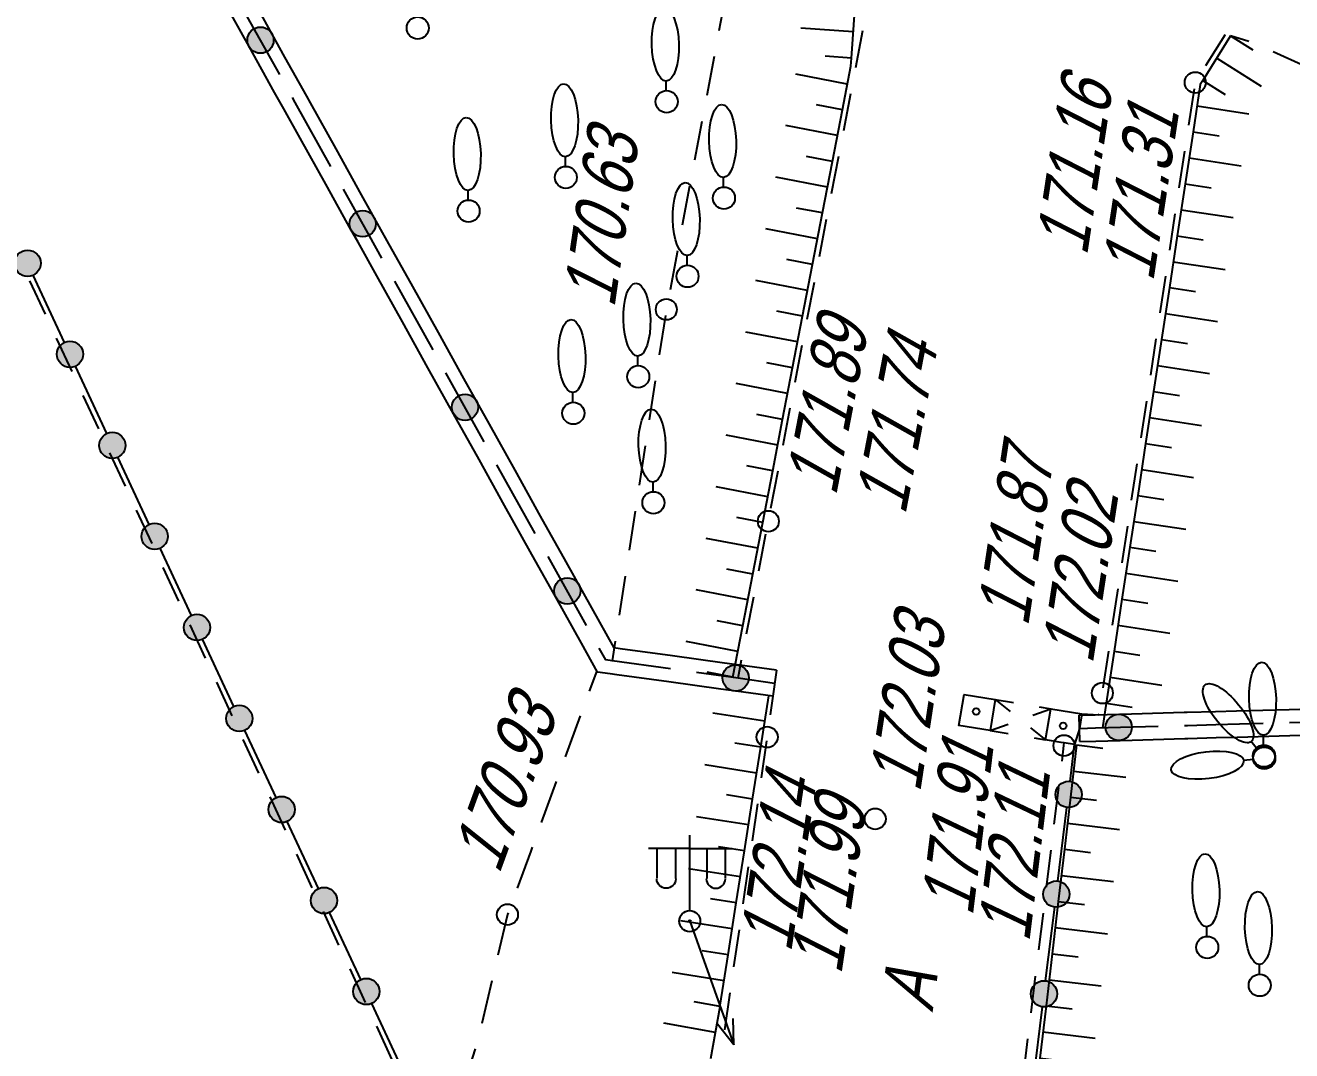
# Model space of a CAD drawing. Header units: metres. Extents: x -584 to -429, y 22748 to 22926.
# Drawn here: x -506.55 to -482.45, y 22865.34 to 22884.86 of the extents above; entities that cross this region are included whole.
import ezdxf

# ---------------------------------------------------------------- set-up
doc = ezdxf.new("R2010")
doc.units = ezdxf.units.M
doc.header["$MEASUREMENT"] = 0
for name, color, linetype, lineweight in [('Внутреннее заполнение', 7, 'Continuous', 25), ('Горизонтали', 7, 'Continuous', 25), ('Граница площадки', 7, 'Continuous', 25), ('Граница улицы', 7, 'Continuous', 25), ('Навесы', 7, 'Continuous', 25), ('Ограды', 7, 'Continuous', 25), ('Отдельно стоящее дерево', 7, 'Continuous', 25), ('Откосы', 7, 'Continuous', 25), ('Фонари', 7, 'Continuous', 25)]:
    doc.layers.add(name, color=color, linetype=linetype, lineweight=lineweight)
doc.styles.add('Style-RUSSIAN_1251 I 0.32289', font='RUSSIAN_1251.shx', dxfattribs={"oblique": 18.5})

# ---------------------------------------------------------------- blocks, each defined once
blk = doc.blocks.new('msdElementTypeLineString_2')
at = {"layer": 'Откосы', "color": 7, "linetype": 'Continuous', "lineweight": 25}
for p, q in [((0.351, 12.849), (0, 12.951)), ((2.835, 10.439), (2.673, 11.151)), ((3.108, 9.24), (2.946, 9.952)), ((3.38, 8.04), (3.218, 8.752)), ((3.653, 6.841), (3.491, 7.553)), ((3.925, 5.641), (3.764, 6.353)), ((4.47, 3.243), (4.309, 3.954)), ((4.743, 2.043), (4.581, 2.755)), ((5.016, 0.844), (4.854, 1.556)), ((5.207, 0), (5.126, 0.356))]:
    blk.add_line(p, q, dxfattribs=at)
at = {"layer": 'Откосы', "color": 7, "linetype": 'Continuous', "lineweight": 25, "flags": 128}
for points in [[(1.466, 12.336), (1.425, 12.368), (0.809, 12.65)], [(2.412, 11.551), (2.038, 11.894), (1.862, 12.03)], [(4.198, 4.442), (4.132, 4.732), (4.036, 5.154)]]:
    blk.add_lwpolyline(points, dxfattribs=at)
blk = doc.blocks.new('msdElementTypeLineString_18')
at = {"layer": 'Внутреннее заполнение', "color": 7, "linetype": 'Continuous', "lineweight": 25}
for p, q in [((0, 0.767), (0.285, 0.54)), ((0.675, 0.227), (0.959, 0))]:
    blk.add_line(p, q, dxfattribs=at)
blk = doc.blocks.new('msdElementTypeLineString_19')
at = {"layer": 'Внутреннее заполнение', "color": 7, "linetype": 'Continuous', "lineweight": 25}
for p, q in [((0.813, 0.293), (1.155, 0.417)), ((0, 0), (0.343, 0.124))]:
    blk.add_line(p, q, dxfattribs=at)
blk = doc.blocks.new('msdElementTypeLineString_20')
at = {"layer": 'Навесы', "color": 7, "linetype": 'Continuous', "lineweight": 25}
for p, q in [((0, 0.176), (0.346, 0.119)), ((0.839, 0.037), (1.057, 0.001))]:
    blk.add_line(p, q, dxfattribs=at)
blk = doc.blocks.new('msdElementTypeLineString_21')
at = {"layer": 'Навесы', "color": 7, "linetype": 'Continuous', "lineweight": 25}
for p, q in [((0, 0.175), (0.346, 0.118)), ((0.839, 0.036), (1.057, 0))]:
    blk.add_line(p, q, dxfattribs=at)
blk = doc.blocks.new('TOCSKA_2')
at = {"layer": 'Ограды', "color": 7, "linetype": 'Continuous', "lineweight": 25}
blk.add_arc((0, 0), 0.0625, 0, 360, dxfattribs=at)
blk = doc.blocks.new('TOCSKA_3')
at = {"layer": 'Ограды', "color": 7, "linetype": 'Continuous', "lineweight": 25}
blk.add_arc((0, 0), 0.0625, 0, 360, dxfattribs=at)
blk = doc.blocks.new('PIKET_83')
at = {"layer": 'Горизонтали', "color": 7, "linetype": 'Continuous', "lineweight": 25}
blk.add_arc((0, 0), 0.2, 0, 360, dxfattribs=at)
blk = doc.blocks.new('FONAR6')
at = {"layer": 'Фонари', "color": 7, "linetype": 'Continuous', "lineweight": 25}
for p, q in [((0.004, 0.2), (0.004, 1.639)), ((0.004, 1.386), (-0.784, 1.386)), ((-0.627, 1.376), (-0.627, 0.821)), ((-0.273, 1.369), (-0.273, 0.814)), ((0.018, 1.386), (0.806, 1.386)), ((0.323, 1.369), (0.323, 0.814)), ((0.677, 1.376), (0.677, 0.821))]:
    blk.add_line(p, q, dxfattribs=at)
at = {"layer": 'Фонари', "color": 7, "linetype": 'Continuous', "lineweight": 25, "extrusion": (0, 0, -1)}
blk.add_arc((0.447, 0.807), 0.181, 180, 0, dxfattribs=at)
at = {"layer": 'Фонари', "color": 7, "linetype": 'Continuous', "lineweight": 25}
for centre, radius, start, end in [((0.497, 0.807), 0.181, 180, 0), ((0, 0), 0.2, 0, 360), ((0, 0), 0.02, 0, 360)]:
    blk.add_arc(centre, radius, start, end, dxfattribs=at)
blk = doc.blocks.new('STRFON_28')
at = {"layer": 'Фонари', "color": 7, "linetype": 'Continuous', "lineweight": 25, "flags": 128}
for points in [[(0, 0), (2.5, 0)], [(2.5, 0), (2.025, 0.157)], [(2.5, 0), (2.025, -0.156)]]:
    blk.add_lwpolyline(points, dxfattribs=at)
blk = doc.blocks.new('PIKET_99')
at = {"layer": 'Горизонтали', "color": 7, "linetype": 'Continuous', "lineweight": 25}
blk.add_arc((0, 0), 0.2, 0, 360, dxfattribs=at)
blk = doc.blocks.new('DEREVO_116')
at = {"layer": 'Отдельно стоящее дерево', "color": 7, "linetype": 'Continuous', "lineweight": 25, "flags": 128}
blk.add_lwpolyline([(-0.007, 0.21), (-0.007, 0.393)], dxfattribs=at)
at = {"layer": 'Отдельно стоящее дерево', "color": 7, "linetype": 'Continuous', "lineweight": 25}
blk.add_arc((0, 0), 0.21, 0, 360, dxfattribs=at)
blk.add_ellipse((-0.025, 1.088), major_axis=(-0.019, 0.695), ratio=0.369829, dxfattribs=at)
blk = doc.blocks.new('DEREVO_117')
at = {"layer": 'Отдельно стоящее дерево', "color": 7, "linetype": 'Continuous', "lineweight": 25, "flags": 128}
blk.add_lwpolyline([(-0.007, 0.21), (-0.007, 0.393)], dxfattribs=at)
at = {"layer": 'Отдельно стоящее дерево', "color": 7, "linetype": 'Continuous', "lineweight": 25}
blk.add_arc((0, 0), 0.21, 0, 359.99999, dxfattribs=at)
blk.add_ellipse((-0.0255, 1.088), major_axis=(-0.0185, 0.695), ratio=0.3698286, dxfattribs=at)
blk = doc.blocks.new('DEREVO_118')
at = {"layer": 'Отдельно стоящее дерево', "color": 7, "linetype": 'Continuous', "lineweight": 25, "flags": 128}
blk.add_lwpolyline([(-0.007, 0.21), (-0.007, 0.393)], dxfattribs=at)
at = {"layer": 'Отдельно стоящее дерево', "color": 7, "linetype": 'Continuous', "lineweight": 25}
blk.add_arc((0, 0), 0.21, 0, 359.99999, dxfattribs=at)
blk.add_ellipse((-0.0255, 1.088), major_axis=(-0.0185, 0.695), ratio=0.3698286, dxfattribs=at)
blk = doc.blocks.new('DEREVO_119')
at = {"layer": 'Отдельно стоящее дерево', "color": 7, "linetype": 'Continuous', "lineweight": 25, "flags": 128}
blk.add_lwpolyline([(-0.007, 0.21), (-0.007, 0.393)], dxfattribs=at)
at = {"layer": 'Отдельно стоящее дерево', "color": 7, "linetype": 'Continuous', "lineweight": 25}
blk.add_arc((0, 0), 0.21, 0, 360, dxfattribs=at)
blk.add_ellipse((-0.025, 1.088), major_axis=(-0.019, 0.695), ratio=0.369829, dxfattribs=at)
blk = doc.blocks.new('DEREVO_120')
at = {"layer": 'Отдельно стоящее дерево', "color": 7, "linetype": 'Continuous', "lineweight": 25, "flags": 128}
blk.add_lwpolyline([(-0.007, 0.21), (-0.007, 0.393)], dxfattribs=at)
at = {"layer": 'Отдельно стоящее дерево', "color": 7, "linetype": 'Continuous', "lineweight": 25}
blk.add_arc((0, 0), 0.21, 0, 360, dxfattribs=at)
blk.add_ellipse((-0.025, 1.088), major_axis=(-0.019, 0.695), ratio=0.369829, dxfattribs=at)
blk = doc.blocks.new('PIKET_121')
at = {"layer": 'Горизонтали', "color": 7, "linetype": 'Continuous', "lineweight": 25}
blk.add_arc((0, 0), 0.2, 0, 360, dxfattribs=at)
blk = doc.blocks.new('DEREVO_204')
at = {"layer": 'Отдельно стоящее дерево', "color": 7, "linetype": 'Continuous', "lineweight": 25, "flags": 128}
blk.add_lwpolyline([(-0.007, 0.21), (-0.007, 0.393)], dxfattribs=at)
at = {"layer": 'Отдельно стоящее дерево', "color": 7, "linetype": 'Continuous', "lineweight": 25}
blk.add_arc((0, 0), 0.21, 0, 359.99999, dxfattribs=at)
blk.add_ellipse((-0.0255, 1.088), major_axis=(-0.0185, 0.695), ratio=0.3698286, dxfattribs=at)
blk = doc.blocks.new('DEREVO_205')
at = {"layer": 'Отдельно стоящее дерево', "color": 7, "linetype": 'Continuous', "lineweight": 25, "flags": 128}
blk.add_lwpolyline([(-0.007, 0.21), (-0.007, 0.393)], dxfattribs=at)
at = {"layer": 'Отдельно стоящее дерево', "color": 7, "linetype": 'Continuous', "lineweight": 25}
blk.add_arc((0, 0), 0.21, 0, 359.99999, dxfattribs=at)
blk.add_ellipse((-0.0255, 1.088), major_axis=(-0.0185, 0.695), ratio=0.3698286, dxfattribs=at)
blk = doc.blocks.new('DEREVO_206')
at = {"layer": 'Отдельно стоящее дерево', "color": 7, "linetype": 'Continuous', "lineweight": 25, "flags": 128}
blk.add_lwpolyline([(-0.007, 0.21), (-0.007, 0.393)], dxfattribs=at)
at = {"layer": 'Отдельно стоящее дерево', "color": 7, "linetype": 'Continuous', "lineweight": 25}
blk.add_arc((0, 0), 0.21, 0, 360, dxfattribs=at)
blk.add_ellipse((-0.026, 1.088), major_axis=(-0.019, 0.695), ratio=0.369829, dxfattribs=at)
blk = doc.blocks.new('DEREVO_207')
at = {"layer": 'Отдельно стоящее дерево', "color": 7, "linetype": 'Continuous', "lineweight": 25, "flags": 128}
blk.add_lwpolyline([(-0.007, 0.21), (-0.007, 0.393)], dxfattribs=at)
at = {"layer": 'Отдельно стоящее дерево', "color": 7, "linetype": 'Continuous', "lineweight": 25}
blk.add_arc((0, 0), 0.21, 0, 359.99999, dxfattribs=at)
blk.add_ellipse((-0.0255, 1.088), major_axis=(-0.0185, 0.695), ratio=0.3698286, dxfattribs=at)
blk = doc.blocks.new('DEREVO_208')
at = {"layer": 'Отдельно стоящее дерево', "color": 7, "linetype": 'Continuous', "lineweight": 25, "flags": 128}
blk.add_lwpolyline([(-0.007, 0.21), (-0.007, 0.393)], dxfattribs=at)
at = {"layer": 'Отдельно стоящее дерево', "color": 7, "linetype": 'Continuous', "lineweight": 25}
blk.add_arc((0, 0), 0.21, 0, 359.99999, dxfattribs=at)
blk.add_ellipse((-0.0255, 1.088), major_axis=(-0.0185, 0.695), ratio=0.3698286, dxfattribs=at)
blk = doc.blocks.new('DEREVO_209')
at = {"layer": 'Отдельно стоящее дерево', "color": 7, "linetype": 'Continuous', "lineweight": 25, "flags": 128}
blk.add_lwpolyline([(-0.007, 0.21), (-0.007, 0.393)], dxfattribs=at)
at = {"layer": 'Отдельно стоящее дерево', "color": 7, "linetype": 'Continuous', "lineweight": 25}
blk.add_arc((0, 0), 0.21, 0, 359.99999, dxfattribs=at)
blk.add_ellipse((-0.0255, 1.088), major_axis=(-0.0185, 0.695), ratio=0.3698286, dxfattribs=at)
blk = doc.blocks.new('DEREVO_210')
at = {"layer": 'Отдельно стоящее дерево', "color": 7, "linetype": 'Continuous', "lineweight": 25, "flags": 128}
blk.add_lwpolyline([(-0.007, 0.21), (-0.007, 0.393)], dxfattribs=at)
at = {"layer": 'Отдельно стоящее дерево', "color": 7, "linetype": 'Continuous', "lineweight": 25}
blk.add_arc((0, 0), 0.21, 0, 360, dxfattribs=at)
blk.add_ellipse((-0.025, 1.088), major_axis=(-0.019, 0.695), ratio=0.369829, dxfattribs=at)
blk = doc.blocks.new('DEREVO_211')
at = {"layer": 'Отдельно стоящее дерево', "color": 7, "linetype": 'Continuous', "lineweight": 25, "flags": 128}
blk.add_lwpolyline([(-0.007, 0.21), (-0.007, 0.393)], dxfattribs=at)
at = {"layer": 'Отдельно стоящее дерево', "color": 7, "linetype": 'Continuous', "lineweight": 25}
blk.add_arc((0, 0), 0.21, 0, 359.99999, dxfattribs=at)
blk.add_ellipse((-0.0255, 1.088), major_axis=(-0.0185, 0.695), ratio=0.3698286, dxfattribs=at)
blk = doc.blocks.new('DEREVO_216')
at = {"layer": 'Отдельно стоящее дерево', "color": 7, "linetype": 'Continuous', "lineweight": 25, "flags": 128}
blk.add_lwpolyline([(-0.007, 0.21), (-0.007, 0.393)], dxfattribs=at)
at = {"layer": 'Отдельно стоящее дерево', "color": 7, "linetype": 'Continuous', "lineweight": 25}
blk.add_arc((0, 0), 0.21, 0, 360, dxfattribs=at)
blk.add_ellipse((-0.025, 1.088), major_axis=(-0.019, 0.695), ratio=0.369829, dxfattribs=at)
blk = doc.blocks.new('msdElementTypeShape')
at = {"layer": 'Граница площадки', "color": 7, "linetype": 'Continuous', "lineweight": 25}
for p, q in [((27.871, 28.168), (27.574, 28.806)), ((28.379, 27.077), (28.082, 27.715)), ((28.887, 25.986), (28.59, 26.624)), ((29.394, 24.894), (29.098, 25.532)), ((29.902, 23.803), (29.605, 24.441)), ((30.41, 22.711), (30.113, 23.349)), ((30.918, 21.62), (30.621, 22.258)), ((31.425, 20.528), (31.129, 21.166)), ((31.933, 19.437), (31.636, 20.075)), ((32.441, 18.346), (32.144, 18.984)), ((32.949, 17.254), (32.652, 17.892)), ((33.456, 16.163), (33.16, 16.801)), ((33.964, 15.071), (33.667, 15.709)), ((34.472, 13.98), (34.175, 14.618))]:
    blk.add_line(p, q, dxfattribs=at)
blk = doc.blocks.new('msdElementTypeLineString_24')
at = {"layer": 'Граница улицы', "color": 7, "linetype": 'Continuous', "lineweight": 25}
for p, q in [((3.346, 8.576), (3.203, 8.186)), ((3.031, 7.716), (2.746, 6.936)), ((2.574, 6.466), (2.289, 5.685)), ((1.352, 2.671), (1.162, 1.861)), ((0.276, 0.311), (0.001, 0))]:
    blk.add_line(p, q, dxfattribs=at)
at = {"layer": 'Граница улицы', "color": 7, "linetype": 'Continuous', "lineweight": 25, "flags": 128}
for points in [[(2.117, 5.216), (2.09, 5.141), (1.831, 4.435)], [(1.66, 3.966), (1.648, 3.933), (1.466, 3.158)], [(1.033, 1.379), (0.927, 1.044), (0.608, 0.685)]]:
    blk.add_lwpolyline(points, dxfattribs=at)
blk = doc.blocks.new('msdElementTypeShape_1')
at = {"layer": 'Ограды', "linetype": 'Continuous', "lineweight": 25}
h = blk.add_hatch(color=7, dxfattribs=at)
edge = h.paths.add_edge_path()
edge.add_arc((27.914, 29.525), 0.25, 0, 360)
h = blk.add_hatch(color=7, dxfattribs=at)
edge = h.paths.add_edge_path()
edge.add_arc((28.72, 27.792), 0.25, 0, 360)
h = blk.add_hatch(color=7, dxfattribs=at)
edge = h.paths.add_edge_path()
edge.add_arc((29.526, 26.059), 0.25, 0, 360)
h = blk.add_hatch(color=7, dxfattribs=at)
edge = h.paths.add_edge_path()
edge.add_arc((30.332, 24.327), 0.25, 0, 360)
h = blk.add_hatch(color=7, dxfattribs=at)
edge = h.paths.add_edge_path()
edge.add_arc((31.138, 22.594), 0.25, 0, 360)
h = blk.add_hatch(color=7, dxfattribs=at)
edge = h.paths.add_edge_path()
edge.add_arc((31.944, 20.861), 0.25, 0, 360)
h = blk.add_hatch(color=7, dxfattribs=at)
edge = h.paths.add_edge_path()
edge.add_arc((32.75, 19.128), 0.25, 0, 360)
h = blk.add_hatch(color=7, dxfattribs=at)
edge = h.paths.add_edge_path()
edge.add_arc((33.556, 17.396), 0.25, 0, 360)
h = blk.add_hatch(color=7, dxfattribs=at)
edge = h.paths.add_edge_path()
edge.add_arc((34.362, 15.663), 0.25, 0, 360)
at = {"layer": 'Ограды', "color": 7, "linetype": 'Continuous', "lineweight": 25}
for p, q in [((28.614, 28.019), (28.019, 29.298)), ((29.42, 26.286), (28.825, 27.565)), ((30.226, 24.553), (29.631, 25.832)), ((31.033, 22.82), (30.437, 24.1)), ((31.839, 21.088), (31.244, 22.367)), ((32.645, 19.355), (32.05, 20.634)), ((33.451, 17.622), (32.856, 18.901)), ((34.257, 15.889), (33.662, 17.169)), ((35.063, 14.156), (34.468, 15.436))]:
    blk.add_line(p, q, dxfattribs=at)
for centre in [(27.914, 29.525), (27.914, 29.525), (28.72, 27.792), (28.72, 27.792), (29.526, 26.059), (29.526, 26.059), (30.332, 24.327), (30.332, 24.327), (31.138, 22.594), (31.138, 22.594), (31.944, 20.861), (31.944, 20.861), (32.75, 19.128), (32.75, 19.128), (33.556, 17.396), (33.556, 17.396), (34.362, 15.663), (34.362, 15.663)]:
    blk.add_circle(centre, 0.25, dxfattribs=at)
blk = doc.blocks.new('PIKET_146')
at = {"layer": 'Горизонтали', "color": 7, "linetype": 'Continuous', "lineweight": 25}
blk.add_arc((0, 0), 0.2, 0, 360, dxfattribs=at)
blk = doc.blocks.new('PIKET_147')
at = {"layer": 'Горизонтали', "color": 7, "linetype": 'Continuous', "lineweight": 25}
blk.add_arc((0, 0), 0.2, 0, 360, dxfattribs=at)
blk = doc.blocks.new('PIKET_150')
at = {"layer": 'Горизонтали', "color": 7, "linetype": 'Continuous', "lineweight": 25}
blk.add_arc((0, 0), 0.2, 0, 360, dxfattribs=at)
blk = doc.blocks.new('PIKET_151')
at = {"layer": 'Горизонтали', "color": 7, "linetype": 'Continuous', "lineweight": 25}
blk.add_arc((0, 0), 0.2, 0, 360, dxfattribs=at)
blk = doc.blocks.new('PIKET_152')
at = {"layer": 'Горизонтали', "color": 7, "linetype": 'Continuous', "lineweight": 25}
blk.add_arc((0, 0), 0.2, 0, 360, dxfattribs=at)
blk = doc.blocks.new('msdElementTypeLineString_27')
at = {"layer": 'Откосы', "color": 7, "linetype": 'Continuous', "lineweight": 25}
for p, q in [((2.399, 35.607), (2.282, 34.614)), ((2.399, 35.607), (2.896, 35.549)), ((2.341, 35.11), (3.334, 34.994)), ((2.282, 34.614), (2.166, 33.621)), ((2.282, 34.614), (2.779, 34.556)), ((2.224, 34.117), (3.217, 34.001)), ((2.166, 33.621), (2.049, 32.627)), ((2.166, 33.621), (2.663, 33.562)), ((2.108, 33.124), (3.101, 33.008)), ((2.049, 32.627), (1.933, 31.634)), ((2.049, 32.627), (2.546, 32.569)), ((1.991, 32.131), (2.984, 32.014)), ((1.933, 31.634), (1.816, 30.641)), ((1.933, 31.634), (2.43, 31.576)), ((1.875, 31.138), (2.868, 31.021)), ((1.816, 30.641), (1.7, 29.648)), ((1.816, 30.641), (2.313, 30.583)), ((1.758, 30.144), (2.751, 30.028)), ((1.7, 29.648), (1.583, 28.655)), ((1.7, 29.648), (2.197, 29.59)), ((1.642, 29.151), (2.635, 29.035)), ((1.583, 28.655), (1.467, 27.661)), ((1.583, 28.655), (2.08, 28.596)), ((1.525, 28.158), (2.518, 28.042)), ((1.467, 27.661), (1.35, 26.668)), ((1.467, 27.661), (1.964, 27.603)), ((1.409, 27.165), (2.402, 27.048)), ((1.35, 26.668), (1.234, 25.675)), ((1.35, 26.668), (1.847, 26.61)), ((1.292, 26.172), (2.285, 26.055)), ((1.234, 25.675), (1.731, 25.617)), ((1.176, 25.179), (2.169, 25.062)), ((1.117, 24.682), (1.614, 24.623)), ((1.058, 24.185), (2.051, 24.067)), ((1.002, 23.689), (1.5, 23.726)), ((1.002, 23.689), (1.077, 22.692)), ((1.039, 23.19), (2.036, 23.265)), ((1.077, 22.692), (1.575, 22.729)), ((1.077, 22.692), (1.151, 21.695)), ((1.114, 22.193), (2.111, 22.268)), ((1.151, 21.695), (1.65, 21.732)), ((1.151, 21.695), (1.226, 20.697)), ((1.189, 21.196), (2.186, 21.271)), ((1.226, 20.697), (1.725, 20.735)), ((1.226, 20.697), (1.301, 19.7)), ((1.264, 20.199), (2.261, 20.274)), ((1.301, 19.7), (1.8, 19.738)), ((1.339, 19.202), (2.336, 19.276)), ((1.376, 18.703), (1.863, 18.819)), ((1.376, 18.703), (1.608, 17.73)), ((1.492, 18.217), (2.465, 18.448)), ((1.608, 17.73), (2.094, 17.846)), ((1.723, 17.244), (2.696, 17.475)), ((1.839, 16.757), (2.325, 16.873)), ((1.839, 16.757), (2.07, 15.784)), ((1.954, 16.271), (2.927, 16.502)), ((2.07, 15.784), (2.556, 15.9)), ((2.07, 15.784), (2.301, 14.811)), ((2.185, 15.298), (3.158, 15.529)), ((2.301, 14.811), (2.787, 14.927)), ((2.416, 14.325), (3.389, 14.556)), ((2.546, 13.842), (3.026, 13.98)), ((2.546, 13.842), (2.823, 12.881)), ((2.684, 13.362), (3.645, 13.638)), ((2.823, 12.881), (3.303, 13.019)), ((2.823, 12.881), (3.1, 11.92)), ((2.961, 12.401), (3.922, 12.677)), ((3.1, 11.92), (3.58, 12.059)), ((3.1, 11.92), (3.376, 10.959)), ((3.238, 11.44), (4.199, 11.716)), ((3.376, 10.959), (3.857, 11.098)), ((3.515, 10.479), (4.476, 10.756)), ((3.653, 9.998), (4.134, 10.137)), ((3.653, 9.998), (3.93, 9.037)), ((3.792, 9.518), (4.752, 9.795)), ((3.93, 9.037), (4.41, 9.176)), ((3.93, 9.037), (4.207, 8.076)), ((4.068, 8.557), (5.029, 8.834)), ((4.207, 8.076), (4.687, 8.215)), ((4.207, 8.076), (4.483, 7.116)), ((4.345, 7.596), (5.306, 7.873)), ((4.483, 7.116), (4.964, 7.254)), ((4.622, 6.635), (5.583, 6.912)), ((4.791, 6.167), (5.229, 6.408)), ((5.069, 5.754), (5.854, 6.374)), ((5.379, 5.362), (5.772, 5.671)), ((5.701, 4.98), (6.409, 5.687)), ((6.055, 4.626), (6.409, 4.98)), ((6.408, 4.273), (7.116, 4.98)), ((6.055, 4.626), (6.762, 3.919)), ((6.762, 3.919), (7.116, 4.273)), ((7.134, 3.586), (7.798, 4.334)), ((7.509, 3.254), (7.84, 3.628)), ((7.918, 2.97), (8.451, 3.817)), ((8.777, 2.46), (9.215, 3.359)), ((8.342, 2.704), (8.608, 3.127)), ((9.699, 2.088), (9.907, 3.066)), ((9.227, 2.241), (9.446, 2.691)), ((10.677, 1.88), (10.885, 2.858)), ((11.656, 1.676), (11.764, 2.67)), ((10.188, 1.984), (10.292, 2.473)), ((12.65, 1.568), (12.758, 2.562)), ((13.644, 1.46), (13.752, 2.454)), ((11.166, 1.776), (11.27, 2.265)), ((14.638, 1.352), (14.746, 2.347)), ((15.633, 1.245), (15.74, 2.239)), ((10.188, 1.984), (11.166, 1.776)), ((12.153, 1.622), (12.207, 2.119)), ((13.147, 1.514), (13.201, 2.011)), ((16.627, 1.137), (16.735, 2.131)), ((17.623, 1.068), (17.633, 2.068)), ((18.623, 1.058), (18.633, 2.058)), ((19.623, 1.048), (19.633, 2.048)), ((20.623, 1.039), (20.633, 2.038)), ((21.623, 1.029), (21.633, 2.029)), ((22.623, 1.019), (22.633, 2.019)), ((23.623, 1.009), (23.633, 2.009)), ((14.141, 1.406), (14.195, 1.903)), ((15.135, 1.299), (15.189, 1.796)), ((16.13, 1.191), (16.184, 1.688)), ((12.153, 1.622), (13.147, 1.514)), ((13.147, 1.514), (14.141, 1.406)), ((17.124, 1.083), (17.178, 1.58)), ((18.123, 1.063), (18.128, 1.563)), ((19.123, 1.053), (19.128, 1.553)), ((20.123, 1.043), (20.128, 1.543)), ((21.123, 1.034), (21.128, 1.534)), ((22.123, 1.024), (22.128, 1.524)), ((23.123, 1.014), (23.128, 1.514)), ((24.123, 1.004), (24.128, 1.504)), ((14.141, 1.406), (15.135, 1.299)), ((15.135, 1.299), (16.13, 1.191)), ((18.123, 1.063), (19.123, 1.053)), ((19.123, 1.053), (20.123, 1.043)), ((20.123, 1.043), (21.123, 1.034)), ((21.123, 1.034), (22.123, 1.024)), ((22.123, 1.024), (23.123, 1.014)), ((24.123, 1.004), (24.438, 1.001))]:
    blk.add_line(p, q, dxfattribs=at)
at = {"layer": 'Откосы', "color": 7, "linetype": 'Continuous', "lineweight": 25, "flags": 128}
for points in [[(1.234, 25.675), (1.121, 24.715), (1.117, 24.682)], [(1.117, 24.682), (1.001, 23.703), (1.002, 23.689)], [(1.301, 19.7), (1.376, 18.705), (1.376, 18.703)], [(1.608, 17.73), (1.731, 17.21), (1.839, 16.757)], [(2.301, 14.811), (2.461, 14.137), (2.546, 13.842)], [(3.376, 10.959), (3.496, 10.543), (3.653, 9.998)], [(4.483, 7.116), (4.655, 6.52), (4.719, 6.299), (4.791, 6.167)], [(4.791, 6.167), (4.9, 5.969), (5.379, 5.362)], [(5.379, 5.362), (5.601, 5.081), (6.055, 4.626)], [(6.762, 3.919), (6.792, 3.889), (7.509, 3.254)], [(7.509, 3.254), (7.61, 3.164), (8.342, 2.704)], [(8.342, 2.704), (8.564, 2.564), (9.227, 2.241)], [(9.227, 2.241), (9.42, 2.147), (10.188, 1.984)], [(11.166, 1.776), (11.617, 1.68), (12.153, 1.622)], [(16.13, 1.191), (16.201, 1.183), (17.124, 1.083)], [(17.124, 1.083), (17.224, 1.072), (18.123, 1.063)], [(23.123, 1.014), (24.009, 1.005), (24.123, 1.004)]]:
    blk.add_lwpolyline(points, dxfattribs=at)
blk = doc.blocks.new('msdElementTypeLineString_28')
at = {"layer": 'Откосы', "color": 7, "linetype": 'Continuous', "lineweight": 25}
for p, q in [((3.629, 25.752), (3.62, 25.894)), ((3.629, 25.752), (3.13, 25.72)), ((3.694, 24.754), (3.629, 25.752)), ((3.661, 25.253), (2.664, 25.189)), ((3.694, 24.754), (3.195, 24.722)), ((3.758, 23.756), (3.694, 24.754)), ((3.726, 24.255), (2.728, 24.191)), ((3.758, 23.756), (3.259, 23.724)), ((3.822, 22.758), (3.758, 23.756)), ((3.79, 23.257), (2.792, 23.193)), ((3.822, 22.758), (3.323, 22.726)), ((3.886, 21.761), (3.822, 22.758)), ((3.854, 22.259), (2.856, 22.195)), ((3.886, 21.761), (3.387, 21.728)), ((3.894, 21.262), (2.897, 21.337)), ((3.857, 20.763), (3.358, 20.801)), ((3.782, 19.766), (3.857, 20.763)), ((3.819, 20.264), (2.822, 20.34)), ((3.782, 19.766), (3.283, 19.803)), ((3.744, 19.267), (2.747, 19.342)), ((3.707, 18.769), (3.208, 18.806)), ((3.631, 17.772), (3.707, 18.769)), ((3.669, 18.27), (2.672, 18.345)), ((3.631, 17.772), (3.133, 17.809)), ((3.556, 16.774), (3.631, 17.772)), ((3.594, 17.273), (2.597, 17.348)), ((3.556, 16.774), (3.058, 16.812)), ((3.519, 16.276), (2.522, 16.351)), ((3.481, 15.777), (2.983, 15.815)), ((3.406, 14.78), (3.481, 15.777)), ((3.444, 15.279), (2.446, 15.354)), ((3.406, 14.78), (2.907, 14.818)), ((3.331, 13.783), (3.406, 14.78)), ((3.369, 14.281), (2.371, 14.357)), ((3.331, 13.783), (2.832, 13.82)), ((3.256, 12.786), (3.331, 13.783)), ((3.293, 13.284), (2.296, 13.359)), ((3.256, 12.786), (2.757, 12.823)), ((3.178, 12.292), (2.196, 12.482)), ((3.084, 11.801), (2.593, 11.896)), ((2.894, 10.82), (3.084, 11.801)), ((2.989, 11.311), (2.007, 11.5)), ((2.894, 10.82), (2.403, 10.914)), ((2.705, 9.838), (2.894, 10.82)), ((2.8, 10.329), (1.818, 10.518)), ((2.705, 9.838), (2.214, 9.932)), ((2.516, 8.856), (2.705, 9.838)), ((2.61, 9.347), (1.628, 9.536)), ((2.516, 8.856), (2.025, 8.95)), ((2.326, 7.874), (2.516, 8.856)), ((2.421, 8.365), (1.439, 8.554)), ((2.326, 7.874), (1.835, 7.969)), ((2.137, 6.892), (2.326, 7.874)), ((2.232, 7.383), (1.25, 7.572)), ((2.137, 6.892), (1.646, 6.987)), ((1.947, 5.91), (2.137, 6.892)), ((2.042, 6.401), (1.06, 6.59)), ((1.947, 5.91), (1.457, 6.005)), ((1.758, 4.928), (1.947, 5.91)), ((1.853, 5.419), (0.871, 5.608)), ((1.758, 4.928), (1.267, 5.023)), ((1.569, 3.946), (1.758, 4.928)), ((1.663, 4.437), (0.681, 4.627)), ((1.569, 3.946), (1.078, 4.041)), ((1.379, 2.964), (1.569, 3.946)), ((1.474, 3.455), (0.492, 3.645)), ((1.379, 2.964), (0.888, 3.059)), ((1.19, 1.982), (1.379, 2.964)), ((1.285, 2.473), (0.303, 2.663)), ((1.19, 1.982), (0.699, 2.077)), ((1.001, 1.001), (1.19, 1.982)), ((1.095, 1.491), (0.113, 1.681)), ((1.001, 1.001), (0.51, 1.095))]:
    blk.add_line(p, q, dxfattribs=at)
at = {"layer": 'Откосы', "color": 7, "linetype": 'Continuous', "lineweight": 25, "flags": 128}
for points in [[(3.857, 20.763), (3.907, 21.43), (3.886, 21.761)], [(3.707, 18.769), (3.727, 19.043), (3.782, 19.766)], [(3.481, 15.777), (3.517, 16.25), (3.556, 16.774)], [(3.084, 11.801), (3.245, 12.635), (3.256, 12.786)]]:
    blk.add_lwpolyline(points, dxfattribs=at)
blk = doc.blocks.new('msdElementTypeLineString_29')
at = {"layer": 'Откосы', "color": 7, "linetype": 'Continuous', "lineweight": 25}
for p, q in [((4.921, 24.581), (4.822, 24.217)), ((4.69, 23.735), (4.491, 23.007)), ((4.359, 22.525), (4.16, 21.798)), ((3.756, 20.091), (3.589, 19.355)), ((3.478, 18.868), (3.311, 18.132)), ((3.2, 17.645), (3.032, 16.909)), ((2.921, 16.422), (2.754, 15.686)), ((2.409, 13.966), (2.269, 13.225)), ((2.177, 12.734), (2.037, 11.993)), ((1.944, 11.501), (1.804, 10.76)), ((1.711, 10.269), (1.571, 9.528)), ((1.478, 9.037), (1.338, 8.295)), ((1.245, 7.804), (1.105, 7.063)), ((1.016, 6.571), (0.901, 5.826)), ((0.825, 5.331), (0.709, 4.586)), ((0.633, 4.092), (0.518, 3.346)), ((0.442, 2.852), (0.326, 2.107)), ((0.25, 1.613), (0.135, 0.867)), ((0.058, 0.373), (0.001, 0))]:
    blk.add_line(p, q, dxfattribs=at)
at = {"layer": 'Откосы', "color": 7, "linetype": 'Continuous', "lineweight": 25, "flags": 128}
for points in [[(4.035, 21.314), (3.981, 21.079), (3.867, 20.578)], [(2.643, 15.199), (2.64, 15.187), (2.502, 14.458)]]:
    blk.add_lwpolyline(points, dxfattribs=at)
blk = doc.blocks.new('msdElementTypeLineString_30')
at = {"layer": 'Ограды', "linetype": 'Continuous', "lineweight": 25}
h = blk.add_hatch(color=7, dxfattribs=at)
edge = h.paths.add_edge_path()
edge.add_arc((1.5, 0.771), 0.25, 0, 360)
h = blk.add_hatch(color=7, dxfattribs=at)
edge = h.paths.add_edge_path()
edge.add_arc((5.498, 0.885), 0.25, 0, 360)
at = {"layer": 'Ограды', "color": 7, "linetype": 'Continuous', "lineweight": 25}
for p, q in [((0.757, 0.5), (0.743, 1)), ((1.743, 1.028), (2.742, 1.057)), ((3.742, 1.085), (4.742, 1.113)), ((4.742, 1.113), (5.741, 1.142)), ((5.741, 1.142), (6.206, 1.155)), ((6.22, 0.655), (6.206, 1.155)), ((4.749, 0.863), (6.213, 0.905)), ((1.757, 0.529), (2.756, 0.557)), ((3.756, 0.585), (4.756, 0.614)), ((4.756, 0.614), (5.755, 0.642)), ((5.755, 0.642), (6.22, 0.655))]:
    blk.add_line(p, q, dxfattribs=at)
at = {"layer": 'Ограды', "color": 7, "linetype": 'Continuous', "lineweight": 25, "flags": 128}
for points in [[(0.743, 1), (1.051, 1.009), (1.743, 1.028)], [(2.742, 1.057), (2.801, 1.058), (3.339, 1.074), (3.742, 1.085)], [(0.75, 0.75), (1.058, 0.759), (2.25, 0.793)], [(2.749, 0.807), (2.808, 0.808), (3.346, 0.824), (4.249, 0.849)], [(0.757, 0.5), (1.066, 0.509), (1.757, 0.529)], [(2.756, 0.557), (2.815, 0.559), (3.353, 0.574), (3.756, 0.585)]]:
    blk.add_lwpolyline(points, dxfattribs=at)
at = {"layer": 'Ограды', "color": 7, "linetype": 'Continuous', "lineweight": 25}
for centre in [(1.5, 0.771), (1.5, 0.771), (5.498, 0.885), (5.498, 0.885)]:
    blk.add_circle(centre, 0.25, dxfattribs=at)
blk = doc.blocks.new('msdElementTypeLineString_37')
at = {"layer": 'Граница улицы', "color": 7, "linetype": 'Continuous', "lineweight": 25}
for p, q in [((37.661, 36.846), (37.612, 36.493)), ((37.543, 35.998), (37.44, 35.294)), ((37.368, 34.799), (37.265, 34.095)), ((37.193, 33.601), (37.09, 32.896)), ((37.018, 32.402), (36.915, 31.698)), ((36.843, 31.203), (36.74, 30.499))]:
    blk.add_line(p, q, dxfattribs=at)
blk = doc.blocks.new('msdElementTypeLineString_44')
at = {"layer": 'Откосы', "color": 7, "linetype": 'Continuous', "lineweight": 25}
for p, q in [((3.44, 14.168), (2.911, 13.32)), ((3.44, 14.168), (3.865, 13.903)), ((3.176, 13.744), (4.024, 13.214)), ((2.911, 13.32), (3.335, 13.055)), ((2.803, 12.838), (3.791, 12.687)), ((2.727, 12.344), (2.577, 11.355)), ((2.727, 12.344), (3.222, 12.268)), ((2.652, 11.849), (3.641, 11.699)), ((2.577, 11.355), (2.426, 10.366)), ((2.577, 11.355), (3.071, 11.28)), ((2.502, 10.861), (3.49, 10.71)), ((2.426, 10.366), (2.276, 9.378)), ((2.426, 10.366), (2.921, 10.291)), ((2.351, 9.872), (3.34, 9.722)), ((2.276, 9.378), (2.125, 8.389)), ((2.276, 9.378), (2.77, 9.303)), ((2.2, 8.884), (3.189, 8.733)), ((2.125, 8.389), (1.975, 7.401)), ((2.125, 8.389), (2.62, 8.314)), ((2.05, 7.895), (3.039, 7.744)), ((1.975, 7.401), (1.824, 6.412)), ((1.975, 7.401), (2.469, 7.325)), ((1.899, 6.906), (2.888, 6.756)), ((1.824, 6.412), (1.674, 5.423)), ((1.824, 6.412), (2.318, 6.337)), ((1.749, 5.918), (2.738, 5.767)), ((1.674, 5.423), (1.523, 4.435)), ((1.674, 5.423), (2.168, 5.348)), ((1.598, 4.929), (2.587, 4.779)), ((1.523, 4.435), (1.373, 3.446)), ((1.523, 4.435), (2.017, 4.36)), ((1.448, 3.941), (2.436, 3.79)), ((1.373, 3.446), (1.222, 2.458)), ((1.373, 3.446), (1.867, 3.371)), ((1.297, 2.952), (2.286, 2.801)), ((1.222, 2.458), (1.072, 1.469)), ((1.222, 2.458), (1.716, 2.382)), ((1.147, 1.963), (2.135, 1.813)), ((1.072, 1.469), (1, 1)), ((1.072, 1.469), (1.566, 1.394))]:
    blk.add_line(p, q, dxfattribs=at)
at = {"layer": 'Откосы', "color": 7, "linetype": 'Continuous', "lineweight": 25, "flags": 128}
blk.add_lwpolyline([(2.911, 13.32), (2.865, 13.247), (2.727, 12.344)], dxfattribs=at)
blk = doc.blocks.new('msdElementTypeLineString_45')
at = {"layer": 'Ограды', "linetype": 'Continuous', "lineweight": 25}
h = blk.add_hatch(color=7, dxfattribs=at)
edge = h.paths.add_edge_path()
edge.add_arc((1.806, 74.996), 0.25, 0, 360)
h = blk.add_hatch(color=7, dxfattribs=at)
edge = h.paths.add_edge_path()
edge.add_arc((1.572, 73.099), 0.25, 0, 360)
h = blk.add_hatch(color=7, dxfattribs=at)
edge = h.paths.add_edge_path()
edge.add_arc((1.339, 71.201), 0.25, 0, 360)
at = {"layer": 'Ограды', "color": 7, "linetype": 'Continuous', "lineweight": 25}
for p, q in [((1.836, 75.244), (1.922, 75.944)), ((1.603, 73.346), (1.775, 74.747)), ((1.369, 71.449), (1.542, 72.85)), ((1.136, 69.552), (1.308, 70.953))]:
    blk.add_line(p, q, dxfattribs=at)
for centre in [(1.806, 74.996), (1.806, 74.996), (1.572, 73.099), (1.572, 73.099), (1.339, 71.201), (1.339, 71.201)]:
    blk.add_circle(centre, 0.25, dxfattribs=at)
blk = doc.blocks.new('msdElementTypeLineString_50')
at = {"layer": 'Ограды', "linetype": 'Continuous', "lineweight": 25}
h = blk.add_hatch(color=7, dxfattribs=at)
edge = h.paths.add_edge_path()
edge.add_arc((59.438, 99.262), 0.25, 0, 360)
h = blk.add_hatch(color=7, dxfattribs=at)
edge = h.paths.add_edge_path()
edge.add_arc((61.384, 95.767), 0.25, 0, 360)
h = blk.add_hatch(color=7, dxfattribs=at)
edge = h.paths.add_edge_path()
edge.add_arc((63.331, 92.273), 0.25, 0, 360)
h = blk.add_hatch(color=7, dxfattribs=at)
edge = h.paths.add_edge_path()
edge.add_arc((65.277, 88.778), 0.25, 0, 360)
h = blk.add_hatch(color=7, dxfattribs=at)
edge = h.paths.add_edge_path()
edge.add_arc((68.481, 87.122), 0.25, 0, 360)
at = {"layer": 'Ограды', "color": 7, "linetype": 'Continuous', "lineweight": 25}
for p, q in [((59.219, 99.141), (58.732, 100.014)), ((59.803, 98.607), (59.073, 99.917)), ((59.903, 98.94), (59.417, 99.813)), ((59.706, 98.267), (59.219, 99.141)), ((60.877, 97.192), (60.39, 98.066)), ((60.679, 96.52), (60.192, 97.394)), ((61.363, 96.319), (60.877, 97.192)), ((61.165, 95.646), (60.679, 96.52)), ((62.336, 94.571), (61.85, 95.445)), ((62.139, 93.899), (61.652, 94.773)), ((62.722, 93.365), (61.992, 94.675)), ((62.823, 93.698), (62.336, 94.571)), ((62.625, 93.025), (62.139, 93.899)), ((63.31, 92.824), (62.823, 93.698)), ((63.112, 92.152), (62.625, 93.025)), ((63.695, 91.618), (62.966, 92.928)), ((63.796, 91.951), (63.31, 92.824)), ((63.598, 91.278), (63.112, 92.152)), ((64.283, 91.077), (63.796, 91.951)), ((64.085, 90.405), (63.598, 91.278)), ((64.669, 89.87), (63.939, 91.181)), ((64.769, 90.203), (64.283, 91.077)), ((64.572, 89.531), (64.085, 90.405)), ((65.256, 89.33), (64.769, 90.203)), ((65.058, 88.657), (64.572, 89.531)), ((65.642, 88.123), (64.912, 89.434)), ((65.743, 88.456), (65.256, 89.33)), ((65.545, 87.784), (65.058, 88.657)), ((67.277, 87.541), (66.286, 87.678)), ((68.268, 87.404), (67.277, 87.541)), ((69.258, 87.267), (69.19, 86.772)), ((67.208, 87.046), (66.218, 87.183)), ((68.199, 86.909), (67.208, 87.046))]:
    blk.add_line(p, q, dxfattribs=at)
at = {"layer": 'Ограды', "color": 7, "linetype": 'Continuous', "lineweight": 25, "flags": 128}
for points in [[(60.39, 98.066), (60.317, 98.198), (59.903, 98.94)], [(60.192, 97.394), (59.88, 97.954), (59.706, 98.267)], [(60.776, 96.859), (60.098, 98.076), (60.046, 98.17)], [(61.749, 95.112), (61.512, 95.538), (61.019, 96.423)], [(61.85, 95.445), (61.73, 95.659), (61.363, 96.319)], [(61.652, 94.773), (61.294, 95.416), (61.165, 95.646)], [(66.286, 87.678), (66.163, 87.695), (66.167, 87.695), (65.743, 88.456)], [(66.218, 87.183), (66.094, 87.2), (65.851, 87.233), (65.545, 87.784)], [(67.243, 87.293), (66.129, 87.447), (66.009, 87.464), (65.885, 87.686)], [(69.258, 87.267), (68.562, 87.363), (68.268, 87.404)], [(69.224, 87.019), (68.528, 87.116), (67.738, 87.225)], [(69.19, 86.772), (68.494, 86.868), (68.199, 86.909)]]:
    blk.add_lwpolyline(points, dxfattribs=at)
at = {"layer": 'Ограды', "color": 7, "linetype": 'Continuous', "lineweight": 25}
for centre in [(59.438, 99.262), (59.438, 99.262), (61.384, 95.767), (61.384, 95.767), (63.331, 92.273), (63.331, 92.273), (65.277, 88.778), (65.277, 88.778), (68.481, 87.122), (68.481, 87.122)]:
    blk.add_circle(centre, 0.25, dxfattribs=at)
blk = doc.blocks.new('msdElementTypeLineString_52')
at = {"layer": 'Граница улицы', "color": 7, "linetype": 'Continuous', "lineweight": 25}
for p, q in [((4.667, 11.625), (4.803, 12.331)), ((4.436, 10.427), (4.572, 11.134)), ((4.205, 9.229), (4.341, 9.936)), ((3.974, 8.031), (4.11, 8.738)), ((3.743, 6.834), (3.879, 7.54)), ((3.512, 5.636), (3.648, 6.343)), ((3.281, 4.438), (3.417, 5.145)), ((3.05, 3.24), (3.186, 3.947)), ((2.819, 2.043), (2.955, 2.749)), ((2.588, 0.845), (2.724, 1.552)), ((2.425, 0.001), (2.493, 0.354))]:
    blk.add_line(p, q, dxfattribs=at)
blk = doc.blocks.new('msdElementTypeLineString_53')
at = {"layer": 'Граница улицы', "color": 7, "linetype": 'Continuous', "lineweight": 25}
for p, q in [((2.036, 82.299), (2.142, 82.994)), ((1.855, 81.109), (1.961, 81.805)), ((1.674, 79.92), (1.78, 80.615)), ((1.493, 78.73), (1.599, 79.425)), ((1.312, 77.54), (1.417, 78.236)), ((1.13, 76.351), (1.236, 77.046)), ((0.949, 75.161), (1.055, 75.857)), ((0.768, 73.972), (0.874, 74.667)), ((0.587, 72.782), (0.693, 73.477)), ((0.406, 71.593), (0.512, 72.288))]:
    blk.add_line(p, q, dxfattribs=at)
at = {"layer": 'Граница улицы', "color": 7, "linetype": 'Continuous', "lineweight": 25, "flags": 128}
for points in [[(2.361, 83.435), (2.728, 84.022), (2.738, 84.027)], [(0, 71.096), (0.327, 71.075), (0.331, 71.098)]]:
    blk.add_lwpolyline(points, dxfattribs=at)
blk = doc.blocks.new('msdElementTypeLineString_55')
at = {"layer": 'Откосы', "color": 7, "linetype": 'Continuous', "lineweight": 25}
for p, q in [((42.037, 32.376), (42.19, 33.353)), ((42.115, 32.87), (41.127, 33.024)), ((42.037, 32.376), (41.543, 32.453)), ((41.883, 31.388), (42.037, 32.376)), ((41.96, 31.882), (40.972, 32.036)), ((41.883, 31.388), (41.389, 31.465)), ((41.728, 30.4), (41.883, 31.388)), ((41.805, 30.894), (40.817, 31.048)), ((41.728, 30.4), (41.234, 30.477)), ((41.573, 29.412), (41.728, 30.4)), ((41.651, 29.906), (40.663, 30.06)), ((41.573, 29.412), (41.079, 29.489)), ((41.418, 28.424), (41.573, 29.412)), ((41.496, 28.918), (40.508, 29.072)), ((41.418, 28.424), (40.924, 28.501)), ((41.341, 27.93), (40.353, 28.084)), ((41.263, 27.436), (40.771, 27.525)), ((41.085, 26.452), (41.263, 27.436)), ((41.174, 26.944), (40.19, 27.122))]:
    blk.add_line(p, q, dxfattribs=at)
at = {"layer": 'Откосы', "color": 7, "linetype": 'Continuous', "lineweight": 25, "flags": 128}
blk.add_lwpolyline([(41.263, 27.436), (41.268, 27.463), (41.418, 28.424)], dxfattribs=at)
blk = doc.blocks.new('msdElementTypeLineString_56')
at = {"layer": 'Граница улицы', "color": 7, "linetype": 'Continuous', "lineweight": 25}
for p, q in [((1.484, 74.436), (1.571, 75.136)), ((1.337, 73.239), (1.423, 73.939)), ((1.19, 72.042), (1.276, 72.742)), ((1.043, 70.844), (1.129, 71.545)), ((0.895, 69.647), (0.982, 70.348))]:
    blk.add_line(p, q, dxfattribs=at)
at = {"layer": 'Граница улицы', "color": 7, "linetype": 'Continuous', "lineweight": 25, "flags": 128}
blk.add_lwpolyline([(1.632, 75.633), (1.669, 75.932), (1.675, 75.983)], dxfattribs=at)

msp = doc.modelspace()

# ---------------------------------------------------------------- linework, layer by layer
at = {"layer": 'Ограды', "color": 7, "linetype": 'Continuous', "lineweight": 25, "flags": 128}
for points in [[(-488.09, 22872.024), (-488.188, 22871.432), (-488.78, 22871.53), (-488.682, 22872.122), (-488.09, 22872.024)], [(-486.441, 22871.751), (-486.487, 22871.474), (-486.577, 22871.165), (-486.774, 22871.198), (-486.835, 22871.208), (-487.131, 22871.257), (-487.033, 22871.849), (-486.441, 22871.751)]]:
    msp.add_lwpolyline(points, dxfattribs=at)

# ---------------------------------------------------------------- block references
at = {"layer": 'Внутреннее заполнение', "color": 7, "linetype": 'Continuous', "lineweight": 25}
for name, p in [('msdElementTypeLineString_18', (-488.09, 22871.257)), ('msdElementTypeLineString_19', (-488.188, 22871.432))]:
    msp.add_blockref(name, p, dxfattribs=at)
at = {"layer": 'Горизонтали', "color": 7, "linetype": 'Continuous', "lineweight": 25}
for name, p in [('PIKET_150', (-484.281, 22883.768)), ('PIKET_83', (-494.35, 22879.448)), ('PIKET_147', (-492.408, 22875.417)), ('PIKET_151', (-486.05, 22872.147)), ('PIKET_146', (-492.43, 22871.309)), ('PIKET_152', (-486.78, 22871.147)), ('PIKET_121', (-490.374, 22869.751)), ('PIKET_99', (-497.373, 22867.93))]:
    msp.add_blockref(name, p, dxfattribs=at)
at = {"layer": 'Граница площадки', "color": 7, "linetype": 'Continuous', "lineweight": 25}
msp.add_blockref('msdElementTypeShape', (-534.037, 22851.188), dxfattribs=at)
at = {"layer": 'Граница улицы', "color": 7, "linetype": 'Continuous', "lineweight": 25}
for name, p in [('msdElementTypeLineString_52', (-495.409, 22872.428)), ('msdElementTypeLineString_53', (-486.441, 22800.655)), ('msdElementTypeLineString_24', (-499.021, 22863.997)), ('msdElementTypeLineString_37', (-529.983, 22835.239)), ('msdElementTypeLineString_56', (-488.449, 22795.215))]:
    msp.add_blockref(name, p, dxfattribs=at)
at = {"layer": 'Навесы', "color": 7, "linetype": 'Continuous', "lineweight": 25}
for name, p in [('msdElementTypeLineString_20', (-488.09, 22871.848)), ('msdElementTypeLineString_21', (-488.188, 22871.257))]:
    msp.add_blockref(name, p, dxfattribs=at)
at = {"layer": 'Ограды', "color": 7, "linetype": 'Continuous', "lineweight": 25}
for name, p in [('msdElementTypeLineString_50', (-561.512, 22785.313)), ('msdElementTypeShape_1', (-534.421, 22850.803)), ('TOCSKA_2', (-488.45, 22871.797)), ('msdElementTypeLineString_30', (-487.237, 22870.724)), ('TOCSKA_3', (-486.796, 22871.524)), ('msdElementTypeLineString_45', (-488.499, 22795.221))]:
    msp.add_blockref(name, p, dxfattribs=at)
at = {"layer": 'Отдельно стоящее дерево', "color": 7, "linetype": 'Continuous', "lineweight": 25}
for name, p in [('DEREVO_216', (-499.081, 22884.806)), ('DEREVO_209', (-494.343, 22883.404)), ('DEREVO_210', (-496.262, 22881.962)), ('DEREVO_208', (-493.253, 22881.568)), ('DEREVO_211', (-498.114, 22881.321)), ('DEREVO_207', (-493.946, 22880.08)), ('DEREVO_205', (-494.885, 22878.169)), ('DEREVO_206', (-496.12, 22877.474)), ('DEREVO_204', (-494.595, 22875.769)), ('DEREVO_118', (-482.975, 22870.951)), ('DEREVO_117', (-484.053, 22867.305)), ('DEREVO_116', (-483.053, 22866.585))]:
    msp.add_blockref(name, p, dxfattribs=at)
for name, p, rotation in [('DEREVO_119', (-482.972, 22870.916), 37.57483941420732), ('DEREVO_120', (-482.969, 22870.908), 95.7360654627142)]:
    msp.add_blockref(name, p, dxfattribs=dict(at, rotation=rotation))
at = {"layer": 'Откосы', "color": 7, "linetype": 'Continuous', "lineweight": 25}
for name, p in [('msdElementTypeLineString_29', (-495.384, 22872.76)), ('msdElementTypeLineString_28', (-494.083, 22871.447)), ('msdElementTypeLineString_44', (-487.05, 22870.486)), ('msdElementTypeLineString_2', (-483.61, 22871.703)), ('msdElementTypeLineString_55', (-534.59, 22838.742)), ('msdElementTypeLineString_27', (-488.938, 22835.552))]:
    msp.add_blockref(name, p, dxfattribs=at)
at = {"layer": 'Фонари', "color": 7, "linetype": 'Continuous', "lineweight": 25}
msp.add_blockref('FONAR6', (-493.904, 22867.805), dxfattribs=at)
at = {"layer": 'Фонари', "color": 7, "linetype": 'Continuous', "lineweight": 25, "xscale": 1.000001962248043, "yscale": 1.000001962248043, "zscale": 1.000001962248043, "rotation": 289.5779971485664}
msp.add_blockref('STRFON_28', (-493.904, 22867.805), dxfattribs=at)

# ---------------------------------------------------------------- texts
at = {"layer": 'Горизонтали', "color": 7, "linetype": 'Continuous', "lineweight": 25, "style": 'Style-RUSSIAN_1251 I 0.32289', "oblique": 18.5}
for s, rotation, width, p in [('171.16', 81.3429, 0.8, (-486.343, 22880.449)), ('171.31', 81.3429, 0.8, (-485.082, 22879.959)), ('170.63', 81.7236, 0.799996, (-495.339, 22879.458)), ('171.89', 79.0837, 0.8, (-491.12, 22875.88)), ('171.74', 79.0837, 0.8, (-489.801, 22875.518)), ('171.87', 81.3429, 0.8, (-487.465, 22873.393)), ('172.02', 81.3429, 0.8, (-486.234, 22872.68)), ('172.03', 81.3429, 0.8, (-489.519, 22870.236)), ('170.93', 69.9119, 0.799996, (-497.532, 22868.68)), ('171.91', 82.9866, 0.8, (-488.518, 22867.882)), ('172.11', 82.9866, 0.8, (-487.441, 22867.388)), ('172.14', 81.5463, 0.8, (-491.975, 22867.192)), ('171.99', 81.5463, 0.8, (-491.019, 22866.771))]:
    msp.add_text(s, height=1, rotation=rotation, dxfattribs=dict(at, width=width)).set_placement(p)
at = {"layer": 'Граница улицы', "color": 7, "linetype": 'Continuous', "lineweight": 25, "style": 'Style-RUSSIAN_1251 I 0.32289', "oblique": 18.5, "width": 0.799996}
msp.add_text('А', height=1, rotation=82.2874, dxfattribs=at).set_placement((-489.282, 22866.062))

doc.saveas('drawing.dxf')
